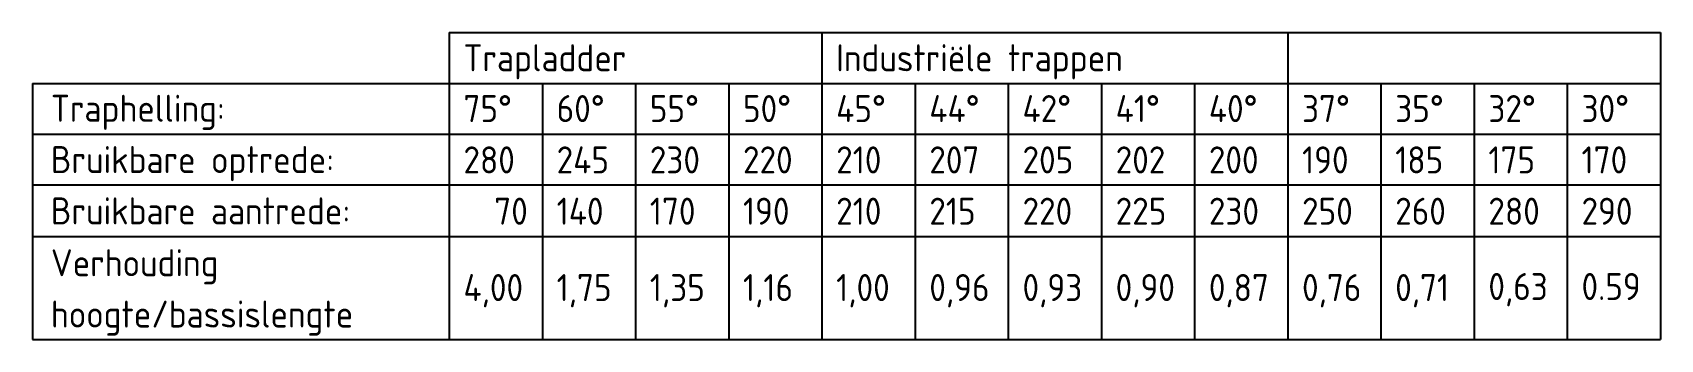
# Model space of a CAD drawing. Header units: millimetres. Extents: x 11429 to 15657, y 1090 to 1885.
import ezdxf

# ---------------------------------------------------------------- set-up
doc = ezdxf.new("R2010")
doc.units = ezdxf.units.MM
doc.header["$LTSCALE"] = 20
for name, color, linetype in [('AC-0200-maat', 7, 'Continuous'), ('AC-0300-tekst-35', 2, 'Continuous'), ('S-0300-TEKST-35', 2, 'Continuous')]:
    doc.layers.add(name, color=color, linetype=linetype)
doc.styles.get("Standard").update_dxf_attribs({"font": 'isocp.shx'})

msp = doc.modelspace()

# ---------------------------------------------------------------- linework, layer by layer
at = {"layer": 'AC-0200-maat'}
for p, q in [((12511.4, 1885.2), (12511.4, 1090.1)), ((13479.2, 1885.2), (13479.2, 1090.1)), ((14689, 1885.2), (14689, 1090.1)), ((15656.8, 1885.2), (15656.8, 1090.1)), ((12753.3, 1753.5), (12753.3, 1090.1)), ((12995.3, 1753.5), (12995.3, 1090.1)), ((13237.2, 1753.5), (13237.2, 1090.1)), ((13721.2, 1753.5), (13721.2, 1090.1)), ((13963.1, 1753.5), (13963.1, 1090.1)), ((13963.1, 1753.5), (13963.1, 1090.1)), ((14205.1, 1753.5), (14205.1, 1090.1)), ((14447, 1753.5), (14447, 1090.1)), ((14931, 1753.5), (14931, 1090.1)), ((15172.9, 1753.5), (15172.9, 1090.1)), ((15414.9, 1753.5), (15414.9, 1090.1)), ((11429.4, 1621.9), (15656.8, 1621.9)), ((11429.4, 1490.3), (15656.8, 1490.3)), ((11429.4, 1356.9), (15656.8, 1356.9))]:
    msp.add_line(p, q, dxfattribs=at)
at = {"layer": 'AC-0200-maat', "color": 2}
for p, q in [((12511.4, 1885.2), (15656.8, 1885.2)), ((11429.4, 1753.5), (15656.8, 1753.5)), ((11429.4, 1753.5), (11429.4, 1090.1)), ((11429.4, 1090.1), (15656.8, 1090.1))]:
    msp.add_line(p, q, dxfattribs=at)

# ---------------------------------------------------------------- texts
at = {"layer": 'AC-0300-tekst-35'}
for s, p in [('Traphelling:', (11477, 1654.1)), ('44%%D', (13758.2, 1653.3)), ('42%%D', (14000.2, 1653.3)), ('41%%D', (14242.1, 1653.3)), ('40%%D', (14484.1, 1653.3)), ('37%%D', (14726.1, 1653.3)), ('35%%D', (14968, 1653.3)), ('32%%D', (15210, 1653.3)), ('30%%D', (15451.9, 1653.3)), ('Bruikbare optrede:', (11477, 1521.1)), ('207', (13758.2, 1520.3)), ('205', (14000.2, 1520.3)), ('202', (14242.1, 1520.3)), ('200', (14484.1, 1520.3)), ('190', (14726.1, 1520.3)), ('185', (14968, 1520.3)), ('175', (15210, 1520.3)), ('170', (15451.9, 1520.3)), ('Bruikbare aantrede:', (11477, 1388.1)), ('215', (13758.2, 1387.3)), ('220', (14000.2, 1387.3)), ('225', (14242.1, 1387.3)), ('230', (14484.1, 1387.3)), ('250', (14726.1, 1387.3)), ('260', (14968, 1387.3)), ('280', (15210, 1387.3)), ('290', (15451.9, 1387.3)), ('Verhouding', (11477, 1253.7)), ('0,96', (13758.2, 1189.4)), ('0,93', (14000.2, 1189.4)), ('0,90', (14242.1, 1189.4)), ('0,87', (14484.1, 1189.4)), ('0,76', (14726.1, 1189.4)), ('0,71', (14968, 1189.4)), ('0,63', (15210, 1192.1)), ('0.59', (15451.9, 1192.1)), ('hoogte/bassislengte', (11477, 1120.7))]:
    msp.add_text(s, height=70, dxfattribs=at).set_placement(p)
at = {"layer": 'S-0300-TEKST-35'}
for s, p in [('Trapladder', (12548.4, 1785)), ('Industriële trappen', (13516.3, 1785)), ('75%%D', (12548.4, 1653.3)), ('60%%D', (12790.4, 1653.3)), ('55%%D', (13032.4, 1653.3)), ('50%%D', (13274.3, 1653.3)), ('45%%D', (13516.3, 1653.3)), ('280', (12548.4, 1520.3)), ('245', (12790.4, 1520.3)), ('230', (13032.4, 1520.3)), ('220', (13274.3, 1520.3)), ('210', (13516.3, 1520.3)), ('  70', (12548.4, 1387.3)), ('140', (12790.4, 1387.3)), ('170', (13032.4, 1387.3)), ('190', (13274.3, 1387.3)), ('210', (13516.3, 1387.3)), ('4,00', (12548.4, 1189.4)), ('1,75', (12790.4, 1189.4)), ('1,35', (13032.4, 1189.4)), ('1,16', (13274.3, 1189.4)), ('1,00', (13516.3, 1189.4))]:
    msp.add_text(s, height=70, dxfattribs=at).set_placement(p)

doc.saveas('drawing.dxf')
